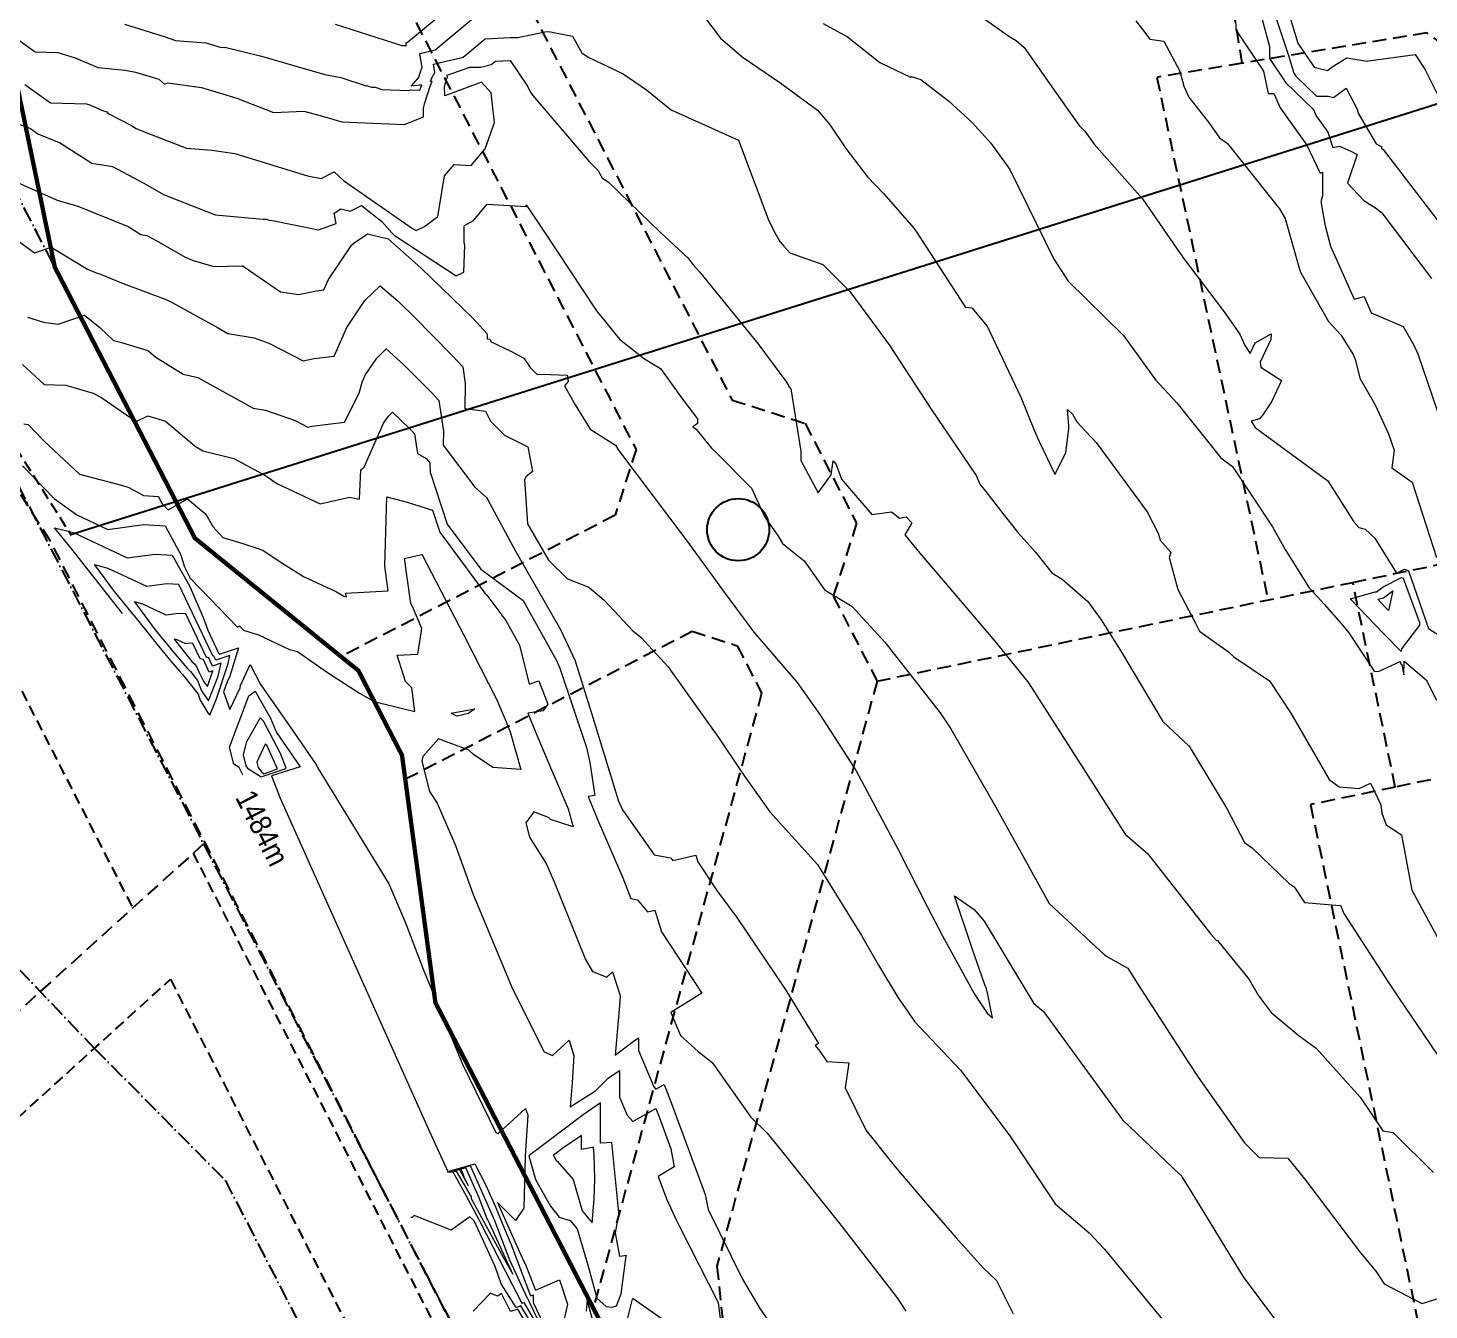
# Model space of a CAD drawing. Header units: metres. Extents: x 5688 to 19740, y -52 to 3406.
# Drawn here: x 7277.3 to 7601.2, y 625 to 921.3 of the extents above; entities that cross this region are included whole.
import ezdxf
from ezdxf.enums import TextEntityAlignment as Align

# ---------------------------------------------------------------- set-up
doc = ezdxf.new("R2010")
doc.units = ezdxf.units.M
for name, pattern in [('ACAD_ISO10W100', [18, 12, -3, 0, -3]), ('DASHED', [19.05, 12.7, -6.35]), ('HIDDEN', [9.525, 6.35, -3.175])]:
    doc.linetypes.add(name, pattern=pattern)
for name, color, linetype in [('CENTRELINES', 7, 'Continuous'), ('Contours', 7, 'Continuous'), ('LINES', 7, 'Continuous'), ('ONDERVERDELING', 7, 'Continuous'), ('PAD', 7, 'Continuous'), ('PLAASGEDEELTES', 7, 'Continuous'), ('PWV_RESERVES', 7, 'Continuous'), ('SERV', 7, 'Continuous'), ('SITE', 7, 'Continuous')]:
    doc.layers.add(name, color=color, linetype=linetype)
doc.styles.add('MM-STANDARD', font='', dxfattribs={"height": 1})
doc.styles.get('MM-STANDARD').set_extended_font_data('MM-STANDARD')

# ---------------------------------------------------------------- blocks, each defined once
blk = doc.blocks.new('CONTOURS-CG')
at = {"layer": 'Contours', "color": 253, "lineweight": 9, "true_color": 0xa1a3a5}
for points, elevation in [([(31384.04, -257.49), (31386.16, -264.35), (31389.87, -269.96), (31392.95, -270.7), (31394.03, -269.88), (31397.48, -267.8), (31402.1, -268.55), (31402.18, -268.56), (31402.43, -268.49), (31413.24, -266.97), (31415.46, -270.4), (31419.77, -279.02)], 1475), ([(31381.01, -258.48), (31383.97, -267.23), (31383.97, -267.23), (31385.23, -271.32), (31385.65, -272.02), (31390.42, -276.65), (31393.12, -276.61), (31394.4, -276.92), (31397.27, -274.75), (31399.86, -279.61), (31400.07, -280.5), (31400.18, -280.75), (31404.2, -287.67), (31405.58, -288.37), (31405.49, -288.67), (31405.83, -288.97), (31420.1, -307.51)], 1475.5), ([(31376.68, -254.32), (31379.54, -265.17), (31379.61, -267.9), (31382.91, -272.84), (31383.31, -273.51), (31389.74, -279.74), (31389.74, -279.75), (31390.34, -281.17), (31393.03, -284.94), (31393.03, -284.94), (31394.24, -288.52), (31395.77, -288.19), (31398.2, -289.24), (31399.86, -290.09), (31399.86, -290.09), (31397.62, -296.74), (31401.42, -300.76), (31404.33, -302.58), (31405.51, -303.6), (31417.04, -318.82)], 1476), ([(31371.67, -255.47), (31371.81, -261.33), (31371.81, -261.33), (31378.19, -270.87), (31379.23, -276), (31380.6, -275.99), (31382.03, -279.33), (31388.2, -287.99), (31391.25, -294.41), (31391.81, -294.17), (31391.86, -299.67), (31391.52, -300.7), (31391.49, -301.42), (31392.42, -306.58), (31393.7, -311.27), (31399.16, -323.55), (31401.46, -322.93), (31401.46, -322.93), (31403.07, -326.75), (31410.45, -329.89), (31412.85, -334.05), (31413.83, -336.17), (31419.65, -353.18)], 1476.5), ([(31348.67, -259.2), (31349.97, -260.89), (31351.92, -263.49), (31355.17, -263.94), (31355.17, -263.94), (31358.83, -270.85), (31359.8, -274.35), (31360.93, -276.89), (31365.71, -282.98), (31368.02, -286.25), (31369.84, -287.59), (31381.85, -302.67), (31383.17, -304.88), (31383.27, -305.19), (31386.32, -316.08), (31386.32, -316.08), (31386.72, -317.32), (31393.25, -328.71), (31396.03, -331.79), (31398.9, -336.32), (31399.37, -337.46), (31400.47, -341.83), (31400.47, -341.83), (31404, -347.95), (31407.12, -354.68), (31408.41, -358.46), (31407.89, -362.54), (31412.56, -365.88), (31418.18, -383.31)], 1477), ([(31310.81, -256.75), (31319.55, -262.91), (31320.98, -263.8), (31322.87, -265.42), (31333.13, -279.98), (31335.6, -283.41), (31336.85, -284.71), (31339.06, -287.71), (31350.21, -300.35), (31350.21, -300.35), (31358.91, -312.98), (31359.21, -313.39), (31359.63, -314.02), (31368.87, -326.19), (31372.7, -331.66), (31373.81, -334.14), (31375.1, -336.11), (31376.28, -333.66), (31379.98, -331.54), (31379.88, -332.92), (31377.41, -338.14), (31377.41, -338.14), (31377.59, -339.27), (31382.38, -342.33), (31380.05, -347.33), (31378.04, -350.27), (31377.24, -351.19), (31375.33, -351.79), (31376.25, -353.25), (31393.05, -365.52), (31399.05, -375.01), (31400.26, -376.34), (31401.71, -376.76), (31403.94, -378.8), (31408.96, -386.94), (31410.82, -385.97), (31411.69, -386.34), (31416.3, -399.7), (31426.9, -406.4)], 1477.5), ([(31163.56, -259.95), (31178.99, -264.94), (31180.03, -264.95), (31179.91, -264.3), (31180.2, -264.23), (31193.55, -253.12)], 1478), ([(31276.35, -259.81), (31281.99, -262.88), (31289.47, -268.83), (31289.47, -268.83), (31296.54, -272.25), (31296.56, -272.2), (31296.92, -272.19), (31298.99, -272.78), (31305.39, -277.69), (31310.84, -282.74), (31315.16, -287.52), (31319.53, -293.55), (31329.61, -314.14), (31333.02, -319.38), (31345.78, -331.98), (31353.2, -342.18), (31358.11, -347.55), (31368.32, -360.25), (31368.33, -360.27), (31371, -362.22), (31371.01, -362.22), (31380.29, -376.16), (31383.18, -381.44), (31388.78, -390.3), (31392.27, -394.14), (31396.49, -398.98), (31397.95, -400.67), (31403.8, -409.55), (31404.75, -409.63), (31409.75, -407.32), (31409.97, -407.88), (31410.18, -408.02), (31410.62, -410.4), (31410.67, -407.25), (31415.78, -411.54), (31418.18, -416.28)], 1478), ([(31114.82, -259.99), (31124.28, -262.93), (31126.61, -263.75), (31133.67, -264.31), (31137.16, -265.4), (31137.17, -265.4), (31138.04, -265.29), (31146.52, -267.39), (31151.82, -268.95), (31161.17, -271.65), (31164.88, -272.3), (31164.88, -272.3), (31170.68, -274.27), (31170.83, -274.2), (31171.97, -274.57), (31172.82, -274.58), (31172.82, -274.58), (31174.33, -275.08), (31180.47, -275.33), (31180.9, -275.2), (31183.16, -275.26), (31183.59, -274.11), (31183.08, -274.08), (31181.11, -274.3), (31182.81, -272.37), (31183.46, -270.53), (31183.7, -270.1), (31183.09, -266.78), (31186.67, -265.93), (31195.89, -258.25)], 1478.5), ([(31248.81, -258.13), (31252.67, -263.23), (31257.67, -267.53), (31266.38, -273.49), (31275.08, -279.9), (31277.83, -283.09), (31281.58, -288.73), (31286.64, -295.31), (31290.31, -299.1), (31297.43, -307.22), (31299.03, -309.67), (31309.21, -325.33), (31309.32, -325.42), (31310.75, -325.54), (31314.33, -329.81), (31322.05, -346.24), (31325.16, -353.87), (31326.33, -356.47), (31329.95, -364.03), (31330.02, -364.04), (31332.49, -359.03), (31333.15, -353.5), (31333.21, -352.81), (31332.87, -349.06), (31334.03, -350.12), (31335.04, -351.92), (31339.47, -356.69), (31351.29, -372.75), (31353.84, -377.69), (31354.33, -379.23), (31354.33, -379.24), (31356.73, -382.08), (31356.36, -383.3), (31358.41, -390.71), (31362.44, -398.44), (31363.42, -400.33), (31370.08, -405.06), (31371.32, -406.25), (31371.32, -406.25), (31379.58, -411.79), (31379.59, -411.8), (31384.52, -419.28), (31393.37, -434.59), (31395.71, -436.27), (31400.29, -436.67), (31402.89, -435.47), (31405.34, -440.42), (31405.52, -442.4), (31406.55, -445.11), (31410.12, -447.38), (31410.12, -447.38), (31412.49, -460.22), (31419.17, -472.53)], 1478.5), ([(31090.44, -263.68), (31094.21, -266.38), (31099.46, -266.53), (31103.45, -267.75), (31108.66, -269.99), (31108.68, -270), (31115, -270.6), (31117.36, -271.05), (31122.77, -272.73), (31124.05, -273.83), (31124.89, -273.53), (31132.68, -274.63), (31140.83, -277.12), (31149.29, -280.38), (31156.27, -280.11), (31160.11, -281.07), (31165.09, -282.53), (31179.58, -283.17), (31183.99, -281.39), (31183.98, -279.46), (31184.22, -278.44), (31185.55, -274.34), (31185.95, -273.28), (31185.62, -273.26), (31185.92, -272.41), (31186.62, -271.17), (31186.27, -269.26), (31193.13, -267.64), (31198.23, -263.39), (31198.24, -263.39), (31204.01, -263.09), (31205.77, -263.1), (31212.01, -261.79), (31212.92, -261.71), (31218.42, -262.75), (31220.55, -266.64), (31222.02, -267.65), (31230.17, -271.44), (31230.17, -271.44), (31235.55, -275.17), (31241.32, -279.89), (31241.35, -279.9), (31256.81, -286.77), (31256.82, -286.79), (31263.84, -305.45), (31265.41, -308.64), (31266.38, -310.24), (31267.25, -311.32), (31268.69, -312.88), (31276.31, -315.51), (31282.51, -321.76), (31287.81, -328.91), (31291.66, -334.14), (31301.38, -349.02), (31311.78, -364.3), (31312.61, -366.32), (31312.61, -366.32), (31314, -368.03), (31317.94, -373.08), (31321.39, -377.47), (31325.47, -382.06), (31329.28, -386.79), (31331.65, -388.29), (31337.56, -393.48), (31340.63, -397.7), (31345.12, -404.8), (31354.92, -421.17), (31361.03, -426.91), (31369.7, -441.29), (31373.76, -449.14), (31375.66, -450.49), (31384.09, -458.63), (31384.09, -458.63), (31385.29, -459.44), (31387.63, -463), (31395.83, -463.7), (31396.02, -463.62), (31396.76, -465.55), (31407.08, -481.52), (31409.56, -485.26), (31421.12, -502.23)], 1479), ([(31091.78, -273.91), (31097.76, -278.19), (31106.06, -278.43), (31106.8, -278.65), (31109.73, -279.92), (31110.76, -280.28), (31111.09, -280.63), (31116.42, -283.45), (31117.56, -284.11), (31119.99, -285.07), (31129.16, -288.63), (31135, -289.15), (31140.38, -289.91), (31157.13, -295.03), (31160.28, -295.65), (31163.28, -294.16), (31165.45, -296.11), (31181.46, -307.19), (31182.25, -307.7), (31184.21, -306.77), (31187.26, -304.46), (31188.83, -295.05), (31191.06, -292.42), (31194.97, -292.66), (31198.2, -288.81), (31200.41, -282.75), (31199.6, -275.87), (31197.36, -273.43), (31188.88, -276.52), (31188.86, -274.36), (31189.26, -272.74), (31189.54, -272.23), (31189.45, -271.74), (31194.67, -269.9), (31197.23, -269.91), (31199.59, -269.35), (31200.58, -268.52), (31203.98, -268.35), (31208.05, -274.35), (31208.57, -275.5), (31209.16, -276.43), (31222.21, -291.69), (31222.24, -291.72), (31224.33, -293.78), (31224.69, -294.44), (31225.27, -295.5), (31225.27, -295.51), (31226.73, -296.51), (31238.69, -308.05), (31245.19, -314.11), (31246.33, -315.59), (31247.81, -317.28), (31261.28, -333.78), (31267.91, -342.78), (31268.47, -343.71), (31268.47, -343.72), (31268.92, -344.27), (31271.2, -358.72), (31271.23, -359.06), (31271.22, -360.82), (31275.2, -368.35), (31278.26, -364.2), (31278.71, -360.92), (31279.35, -361.79), (31280.63, -365.15), (31280.63, -365.16), (31287.62, -373.32), (31292.21, -372.7), (31293.99, -374.17), (31293.99, -374.17), (31294.73, -374.02), (31295.57, -373.86), (31295.58, -373.86), (31296.89, -375.28), (31295.23, -378.04), (31298.75, -382.26), (31309.04, -394.4), (31313.42, -399.52), (31316.43, -403.06), (31323.22, -411.45), (31323.66, -412), (31324.51, -413.35), (31336.59, -432.14), (31346.23, -447.24), (31351.34, -451.72), (31365.99, -470.36), (31367.25, -471.78), (31367.54, -471.84), (31367.54, -471.84), (31374.88, -480.87), (31376.95, -484.44), (31379.94, -488.43), (31386.45, -493.85), (31390.35, -496.71), (31400.54, -508), (31405.77, -515.82), (31408.16, -516.18), (31417.49, -525.42)], 1479.5), ([(31084.36, -281), (31092.54, -283.85), (31093.12, -284.14), (31094.82, -285.37), (31094.83, -285.37), (31099.32, -287.22), (31099.84, -287.31), (31107.31, -292.14), (31112.08, -292.91), (31119.29, -296.73), (31123.86, -299.36), (31133.62, -303.22), (31135.88, -304.1), (31146.92, -305.09), (31147.76, -305.05), (31148.34, -305.35), (31148.69, -305.26), (31159.71, -307.54), (31159.71, -307.54), (31163.76, -306.1), (31163.35, -303.67), (31164.83, -302.69), (31166.99, -303.2), (31169.62, -301.9), (31174.36, -305.6), (31176.62, -308.23), (31177.38, -308.92), (31177.63, -309.09), (31191.54, -318.19), (31193.33, -317.34), (31193.5, -311.06), (31193.38, -310.51), (31193.4, -306.6), (31193.46, -306.53), (31195.5, -305.39), (31198.72, -301.59), (31207.67, -302.13), (31207.72, -301.74), (31208.04, -302.18), (31211.95, -308.06), (31223.85, -326.04), (31224.7, -327.21), (31224.71, -327.21), (31229.3, -332.84), (31235.09, -337.37), (31238.77, -339.59), (31243.83, -346.7), (31247.35, -351.26), (31247.32, -352.27), (31246.23, -353.08), (31246.98, -353.64), (31250.55, -357.97), (31251.66, -359.03), (31259.79, -367.24), (31262.87, -373.96), (31265.88, -378.16), (31266.94, -380.07), (31272, -384.04), (31276.8, -390.8), (31276.81, -390.8), (31282.97, -394.54), (31290.6, -402.87), (31303.46, -419.19), (31305.93, -422.86), (31315.91, -440.29), (31319.4, -446.52), (31328.61, -463.24), (31341.4, -475.11), (31342.1, -475.61), (31346.81, -478.22), (31346.82, -478.23), (31349, -481.65), (31360.84, -500.05), (31363.07, -503.4), (31373.8, -518.58), (31377.21, -521.95), (31383.81, -522.1), (31383.81, -522.1), (31387.94, -527.33), (31400.63, -544.06), (31400.64, -544.06), (31404.17, -548.25), (31404.17, -548.27), (31406.08, -551.19), (31414.79, -555.76), (31419.88, -554.23)], 1480), ([(31089.37, -296.28), (31099.27, -300.66), (31104.02, -302.06), (31115.69, -306.77), (31118.58, -308.63), (31118.59, -308.64), (31120.01, -308.87), (31122.16, -310.01), (31128.86, -313.87), (31128.88, -313.88), (31130.69, -314.64), (31135.47, -316.04), (31142.1, -315.87), (31142.3, -315.88), (31142.31, -315.92), (31150.91, -321.83), (31155.09, -322.52), (31159.27, -321.61), (31160.93, -321.41), (31162.01, -319), (31167.41, -310.97), (31167.71, -310.89), (31167.68, -310.69), (31171.05, -308.46), (31175.79, -309.58), (31183.4, -316.4), (31195.35, -327.97), (31198.64, -331.49), (31198.72, -331.99), (31198.71, -332.74), (31199.32, -332.83), (31199.63, -333.43), (31204.17, -335.55), (31207.17, -337.17), (31208.64, -339.36), (31210.26, -340.98), (31211.4, -340.89), (31217.22, -341.12), (31217.44, -342.59), (31216.59, -343.6), (31219, -348.01), (31222.51, -353.58), (31228.35, -357.34), (31228.94, -358.27), (31229.26, -358.74), (31244.83, -379.44), (31253.47, -391.31), (31260.35, -400.56), (31270.39, -412.15), (31270.39, -412.15), (31275.6, -419.59), (31284.04, -432.63), (31293.79, -450.9), (31300.41, -463.94), (31303.96, -470.73), (31311.37, -484.24), (31314.29, -488.59), (31315.54, -489.68), (31314.46, -484.28), (31314.11, -483.02), (31313.79, -482.08), (31310.75, -473.44), (31306.74, -461.53), (31311.29, -464.67), (31313.61, -467.33), (31321.29, -480.14), (31325.12, -486.36), (31327.34, -488.27), (31345.56, -513.25), (31358.84, -525.94), (31359.12, -526.1), (31359.48, -526.66), (31361.61, -530.15), (31372.84, -548.59), (31373.7, -549.86), (31373.72, -549.89), (31380.94, -559.57)], 1480.5), ([(31087.11, -307.79), (31094.01, -312.86), (31097.92, -311.54), (31106.25, -316.6), (31108.28, -317.5), (31109.26, -317.78), (31114.56, -319.92), (31124.22, -323.54), (31124.24, -323.54), (31125.68, -324.22), (31136.32, -330.14), (31138.76, -331.47), (31144.79, -332.53), (31148.19, -333.71), (31156.16, -337.82), (31158.73, -337.27), (31163.3, -336.72), (31166.26, -330.08), (31170.44, -323.87), (31173.92, -320.44), (31178.11, -324.02), (31182.01, -327.9), (31185.89, -331.8), (31190.66, -336.65), (31193.07, -339.22), (31193.64, -343.05), (31193.56, -348.81), (31198.3, -349.47), (31199.45, -351.75), (31202.71, -354.97), (31208.1, -357.7), (31209.17, -363.38), (31207.67, -364.55), (31207.29, -365.28), (31208, -375.48), (31212.9, -383.87), (31217.25, -388.24), (31222.22, -390.11), (31225.76, -393.16), (31232.37, -400.2), (31232.37, -400.2), (31234.25, -401.71), (31234.25, -401.71), (31240.48, -408.47), (31252.14, -424.88), (31257.19, -432.36), (31258.21, -433.81), (31261.22, -438.03), (31264.04, -442.05), (31264.05, -442.06), (31275.07, -454.23), (31275.07, -454.23), (31285.25, -470.63), (31289.16, -477.56), (31293.72, -485.11), (31295.84, -488.17), (31297.49, -490.51), (31308.12, -501.81), (31319.54, -517.01), (31330.04, -532.67), (31337.84, -539.43), (31341.42, -543.18), (31355.47, -560.17)], 1481), ([(31092.39, -327.69), (31096.08, -328.9), (31099.5, -329.31), (31105.57, -327.23), (31109.24, -330.21), (31112.27, -333.12), (31114.16, -333.61), (31120.22, -335.41), (31122.06, -336.97), (31128.42, -340.86), (31131.83, -341.7), (31138.86, -345.61), (31144.58, -348.73), (31147.46, -349.23), (31154.29, -351.61), (31157.23, -353.13), (31158.18, -352.92), (31165.67, -352.02), (31169.08, -345.29), (31169.81, -342.72), (31170.5, -341.16), (31173.15, -337.23), (31175.36, -335.05), (31179.45, -338.74), (31183.33, -342.64), (31185.97, -345.32), (31187.49, -346.96), (31188.56, -354.11), (31188.52, -357.3), (31195.84, -367), (31198.45, -369.31), (31198.6, -369.39), (31198.58, -369.43), (31198.74, -369.79), (31205.18, -381.67), (31215.61, -399.94), (31219, -407.18), (31219, -407.18), (31223.16, -420.23), (31229.02, -439.63), (31229.98, -441.6), (31229.98, -441.6), (31237.34, -451.98), (31241.09, -452.69), (31241.63, -453.32), (31246.93, -452.12), (31247.39, -453.65), (31251.77, -460.25), (31256.38, -466.52), (31267.61, -483.08), (31275.28, -495.64), (31274.53, -496.12), (31275.57, -497.39), (31277.25, -499.77), (31282.34, -500.11), (31281.49, -505.86), (31286.32, -515.74), (31293.06, -524.17), (31300.02, -532.42), (31307.14, -540.55), (31313.36, -547.52), (31316.42, -550.44), (31316.43, -550.45), (31320.27, -558.13)], 1481.5), ([(31091.28, -338.63), (31096.23, -343.26), (31101.3, -343.43), (31107.61, -345.27), (31109.35, -346.25), (31117.56, -351.83), (31120.23, -350.55), (31124.34, -351.77), (31131.17, -357.53), (31132.92, -358.61), (31140.15, -360.39), (31141.39, -361.08), (31147.53, -364.42), (31149.96, -366.07), (31150.4, -366.35), (31151.22, -366.74), (31160.08, -370.85), (31166.86, -369.36), (31169.17, -369.83), (31169.49, -363.03), (31170.23, -362.4), (31174.75, -352.24), (31175.87, -350.58), (31176.8, -349.67), (31180.76, -353.48), (31181.28, -354), (31181.92, -354.69), (31182.59, -359.21), (31182.59, -359.21), (31184.61, -360.43), (31185.41, -361.36), (31185.48, -363.56), (31189.46, -375.59), (31197.2, -385.95), (31207, -393.22), (31207, -393.22), (31214.73, -407.11), (31215.48, -408.87), (31221.63, -427.24), (31222.45, -430.68), (31223.6, -438.3), (31222.03, -438.52), (31224.14, -443.6), (31224.53, -444.51), (31230.06, -457.35), (31230.07, -457.36), (31231.94, -462.14), (31233.44, -462.42), (31235.77, -465.16), (31235.78, -465.16), (31237.47, -464.78), (31238.96, -469.82), (31248.36, -483.96), (31241.18, -488.45), (31241.18, -488.45), (31243.39, -493.76), (31247.51, -497.5), (31250.71, -500.03), (31251.13, -500.54), (31259.65, -512.66), (31259.66, -512.66), (31263.39, -516.3), (31266.75, -520.41), (31280.2, -537.34), (31293.48, -554.41), (31295.48, -557.47)], 1482), ([(31091.59, -352.35), (31092.54, -352.54), (31096.21, -356.28), (31104.47, -364.04), (31114.17, -366.56), (31115.86, -367.06), (31119.25, -368.96), (31119.26, -368.96), (31122.67, -369.14), (31123.44, -370.76), (31124.9, -372.27), (31129.42, -369.7), (31129.42, -369.7), (31133.64, -373.29), (31135.29, -376.12), (31137.58, -378.63), (31142.2, -380.08), (31146.8, -381.55), (31150.84, -384.3), (31156.2, -387.67), (31163.83, -391.25), (31165.55, -392.23), (31166.17, -392.38), (31165.9, -391.53), (31175.8, -390.99), (31175.03, -385.32), (31175.52, -369.26), (31180.18, -370.45), (31186.02, -372.34), (31187.71, -377.46), (31198.15, -391.49), (31198.6, -392.02), (31202.97, -397.87), (31206.17, -403.56), (31208.44, -412.58), (31210.61, -411.79), (31212.68, -417.18), (31211.67, -418.75), (31208.09, -419.25), (31210.16, -424.33), (31213.78, -432.89), (31213.79, -432.9), (31217.43, -441.35), (31218.6, -445.53), (31213.34, -443.88), (31212.84, -443.37), (31209.48, -442.11), (31207.62, -444.6), (31208.48, -447.95), (31212.34, -454.02), (31214.17, -458.27), (31221.46, -476.21), (31223.08, -478.96), (31226.36, -480.31), (31227.69, -479.1), (31229.38, -484.34), (31229.43, -484.77), (31229.3, -486.83), (31228.29, -498.32), (31232.44, -495.18), (31233.66, -494.33), (31233.68, -497.23), (31237.19, -505.64), (31237.67, -506.17), (31239.61, -505.07), (31241.57, -510.15), (31241.63, -510.3), (31241.64, -510.35), (31249.08, -530.57), (31249.76, -534.03), (31249.76, -534.04), (31257.7, -550.11), (31261.77, -556.89), (31272.75, -572.69)], 1482.5), ([(31091.22, -362.09), (31098.61, -369.64), (31103.8, -373.38), (31110.99, -376.78), (31119.21, -375.67), (31124.26, -375.94), (31127.84, -382.65), (31128.67, -385.25), (31130.02, -388.09), (31140.98, -399.36), (31141.46, -399.09), (31142.34, -400.05), (31145.79, -401.13), (31153, -404.57), (31153, -404.57), (31154.83, -405), (31161.8, -409.9), (31169.17, -414.68), (31172.53, -416.6), (31182, -418.91), (31181.24, -413.38), (31179.78, -411.91), (31177.88, -405.88), (31182.63, -405.62), (31183.59, -399.69), (31181.4, -394.58), (31181.04, -393.95), (31179.61, -383.52), (31183.53, -382.6), (31183.64, -382.55), (31184.08, -383.42), (31184.76, -384.74), (31193.31, -401.24), (31200.93, -416.22), (31203.05, -421.29), (31204.03, -423.56), (31204.03, -423.57), (31206.47, -432.28), (31200.01, -431.86), (31195.52, -428.79), (31194.47, -427.8), (31187.45, -425.17), (31183.8, -429.31), (31183.58, -430.35), (31185.38, -437.34), (31187.12, -440.08), (31191.34, -449.87), (31195.49, -461.16), (31204.56, -483.03), (31211.9, -497.58), (31213.8, -498.37), (31217.64, -494.88), (31218.74, -498.48), (31218.37, -504.72), (31217.88, -510.3), (31223.74, -506.57), (31226.51, -503.77), (31226.67, -503.64), (31229.27, -501.85), (31229.3, -508.01), (31231.05, -512.19), (31232.36, -513.64), (31237.69, -510.63), (31238.43, -512.56), (31241.15, -519.95), (31241.96, -524.12), (31238.25, -526.38), (31238.25, -526.39), (31240.18, -531.54), (31242.47, -536.55), (31243.2, -538.12), (31252.08, -555.49), (31253.92, -570.4)], 1483), ([(31249.25, -566.42), (31232.44, -554.62), (31232.2, -554.73), (31230.54, -561.48)], 1483), ([(31225.2, -567.59), (31222.33, -556.79), (31221.78, -554.94), (31221.55, -557.52)], 1483), ([(31114.41, -396.25), (31102.41, -381.06), (31098.67, -376.41), (31103.08, -377.53), (31115.49, -383.39), (31121.91, -382.53), (31125.85, -382.73), (31129.92, -389.98), (31133.03, -397.13), (31134.09, -400.11), (31136.61, -405.41), (31136.82, -405.64), (31141.17, -404.18), (31139.17, -410.72), (31138.54, -411.99), (31137.76, -414.31), (31139.17, -418.39), (31141.63, -413.23), (31141.62, -413.05), (31143.92, -408.03), (31146.23, -412.51), (31147.07, -413.72), (31154.02, -423.67), (31159.24, -431.32), (31159.22, -431.33), (31159.29, -431.49), (31159.44, -431.8), (31175.97, -458.75), (31175.97, -458.75), (31179.84, -467.74), (31183.86, -478.48), (31193.02, -500.44), (31200.72, -516.21), (31201.24, -516.42), (31207.59, -510.66), (31208.06, -512.2), (31207.49, -521.69), (31207.15, -533.73), (31205.26, -536.58), (31201.1, -532.38), (31204.05, -539.19), (31206.78, -545.18), (31207.69, -547.07), (31207.82, -547.37), (31209.84, -552.66), (31215.42, -550.26), (31217.25, -555.86), (31216.05, -561.33)], 1483.5), ([(31207.09, -559.29), (31205.78, -557.06), (31204.11, -557.61), (31201.97, -553.44), (31201.12, -554.06), (31200.34, -553.75), (31199.42, -553.38), (31199.42, -553.39), (31195.44, -557.51)], 1483.5), ([(31111.07, -385.79), (31107.9, -384.99), (31112.45, -391.12), (31118.04, -398.03), (31122.42, -403.4), (31125.59, -407.23), (31127.55, -409.54), (31128.27, -410.31), (31128.34, -410.4), (31131.88, -414.88), (31132.36, -416.23), (31134.11, -419.18), (31134.54, -419.76), (31136.14, -415.96), (31138.82, -407.78), (31139.19, -405.95), (31135.95, -407.04), (31135.95, -407.04), (31135.53, -406.08), (31135.27, -406.03), (31127.44, -389.53), (31124.61, -389.38), (31119.99, -390), (31111.07, -385.79)], 1484), ([(31404.35, -391.2), (31404.35, -391.2), (31405.87, -390.08), (31405.88, -390.07), (31410.09, -387.87), (31410.47, -388.04), (31414.25, -398.28), (31414.23, -398.95), (31410.13, -404.37), (31410, -404.99), (31406.14, -401.07), (31405.99, -400.91), (31398.28, -392.89), (31398.28, -392.84), (31404.04, -391.23), (31404.35, -391.2), (31404.35, -391.2)], 1478), ([(31405.91, -392.6), (31405.91, -392.6), (31408.05, -391.01), (31407.1, -395.51), (31406.26, -394.65), (31404.63, -392.95), (31405.91, -392.6)], 1478.5), ([(31119.06, -394.05), (31117.13, -393.56), (31121.94, -400.01), (31126.54, -405.61), (31129.26, -408.81), (31130.07, -409.64), (31131.71, -411.68), (31132.4, -413.51), (31132.54, -413.92), (31132.95, -414.6), (31134.29, -416.43), (31136.53, -410.72), (31137.22, -407.72), (31135.17, -408.41), (31134.34, -406.48), (31134.06, -406.43), (31133.8, -406.38), (31133.8, -406.38), (31129.03, -396.33), (31127.31, -396.24), (31124.5, -396.62), (31119.06, -394.05)], 1484.5), ([(31127.05, -402.31), (31126.36, -402.13), (31130.39, -407.35), (31130.99, -407.89), (31131.58, -408.63), (31131.99, -409.72), (31133.22, -411.99), (31134.03, -413.09), (31135.24, -409.49), (31134.39, -409.77), (31133.14, -406.87), (31132.33, -406.73), (31130.62, -403.13), (31130.62, -403.13), (31130.01, -403.09), (31129, -403.23), (31127.05, -402.31)], 1485), ([(31142.22, -433.56), (31141.36, -431.86), (31140.12, -431.07), (31140.09, -431.02), (31139.11, -427.16), (31143.62, -415.26), (31145.06, -414.17), (31148.62, -420.39), (31149.73, -423.23), (31150, -423.75), (31155.49, -431.71), (31148.86, -433.77), (31150.8, -438.93), (31185.35, -515.97), (31189.58, -525.23), (31189.59, -525.23), (31195.86, -523.48), (31198.41, -528.36), (31200.58, -533.42), (31202.7, -538.49), (31204.15, -541.98), (31208.72, -553.96), (31209.34, -553.7), (31209.35, -555.47), (31212.52, -562.15)], 1484), ([(31209.29, -561), (31206.46, -556.3), (31205.95, -556.47), (31205.41, -556.64), (31205.41, -556.64), (31201.95, -551.16), (31200.57, -547.21), (31195.68, -536.62), (31194.65, -535.69), (31190.35, -538.8), (31181.79, -535.4), (31181.79, -535.4), (31181.35, -535.85), (31181.01, -535.88), (31181.01, -535.88), (31181.01, -535.88)], 1484), ([(31142.93, -431.41), (31143.3, -431.96), (31146.4, -433.96), (31151.78, -432.18), (31152.23, -432.01), (31150.87, -428.57), (31146.96, -421.15), (31146.21, -420.32), (31142.94, -426.01), (31142.29, -428.88), (31142.93, -431.41)], 1484.5), ([(31190.4, -419.29), (31190.4, -419.29), (31195.82, -418.25), (31194.37, -419.37), (31191.78, -419.99), (31191.01, -419.68), (31190.4, -419.29)], 1483.5), ([(31145.78, -431.81), (31146.48, -432.86), (31147.09, -433.26), (31148.15, -432.91), (31150.25, -432.1), (31147.75, -426.7), (31147.35, -426.47), (31145.47, -430.59), (31145.78, -431.81)], 1485), ([(31220.91, -512.11), (31208.33, -521.63), (31209.88, -527.09), (31213.32, -533.27), (31215.32, -535.77), (31217.87, -536.57), (31219.53, -538.48), (31222.03, -547.09), (31224.04, -554.54), (31226.19, -556.44), (31227.62, -556.6), (31228.59, -556.25), (31229.66, -553.51), (31230.86, -544.73), (31230.86, -544.73), (31230.89, -544.66), (31230.43, -544.7), (31229.4, -544.9), (31228.38, -539.43), (31229.13, -535.14), (31229.12, -534.73), (31227.49, -518.51), (31224.95, -518.68), (31224.92, -518.68), (31224.88, -509.37), (31220.91, -512.11)], 1483.5), ([(31215.15, -520.58), (31214, -521.44), (31214.64, -522.73), (31214.87, -522.8), (31218.61, -527.1), (31220.69, -534.28), (31222.95, -537.06), (31223.45, -531.58), (31223.55, -526.88), (31223.4, -521.31), (31223.24, -519.66), (31223.23, -519.65), (31222.97, -519.66), (31220.5, -520.16), (31220.49, -516.89), (31215.96, -520.01), (31215.15, -520.58)], 1484), ([(31189.53, -525.39), (31189.53, -525.39), (31190.75, -525.33), (31193.87, -530.88), (31196.84, -536.47), (31197.02, -536.81), (31204.36, -551.22), (31206.71, -555.68), (31207.15, -555.54), (31209.3, -559.21), (31212.67, -565.11), (31214.15, -567.49), (31211.2, -561.08), (31208.55, -555.56), (31208.08, -554.65), (31208.05, -554.61), (31203.97, -545.74), (31200.48, -536.59), (31194.8, -523.92), (31189.53, -525.39)], 1484.5), ([(31190.89, -525.15), (31190.89, -525.15), (31191.55, -525.12), (31194.96, -531.1), (31195.03, -531.48), (31196.92, -535.04), (31202.45, -545.2), (31204.62, -548.99), (31201.73, -542.54), (31199.2, -537.17), (31198.82, -536.41), (31198.69, -536.14), (31196.8, -531.19), (31193.74, -524.35), (31190.89, -525.15)], 1485), ([(31192.26, -524.91), (31192.26, -524.91), (31192.35, -524.9), (31194.29, -528.44), (31193.41, -526.53), (31193.13, -525.8), (31192.68, -524.79), (31192.26, -524.91)], 1485.5)]:
    blk.add_lwpolyline(points, dxfattribs=dict(at, elevation=elevation))
at = {"layer": 'Contours', "color": 253, "true_color": 0xa1a3a5, "style": 'MM-STANDARD', "width": 0.9}
blk.add_text('1484m', height=5, rotation=296.8003, dxfattribs=at).set_placement((31146.73, -445.82, 1484.05), align=Align.MIDDLE)

msp = doc.modelspace()

# ---------------------------------------------------------------- linework, layer by layer
at = {"layer": 'CENTRELINES', "color": 251, "linetype": 'ACAD_ISO10W100', "ltscale": 0.3, "true_color": 0x636466, "flags": 128}
msp.add_lwpolyline([(5688.805, 3103.893), (5948.409, 2861.028), (5991.976, 2819.703), (6036.694, 2774.403), (6105.899, 2695.952), (6161.525, 2623.912), (6196.729, 2571.239), (6229.17, 2521.008), (6802.209, 1622.221), (6978.978, 1344.418), (7091.058, 1161.872), (7184.897, 989.621), (7296.815, 773.514), (7348.564, 673.441), (7490.381, 399.383)], dxfattribs=at)
at = {"layer": 'LINES', "color": 251, "linetype": 'HIDDEN', "ltscale": 0.5, "true_color": 0x636466}
msp.add_line((7317.914, 732.712), (7206.038, 631.571), dxfattribs=at)
for points in [[(7585.524, 1151.188), (7404.476, 1058.255), (7392.057, 1044.149), (7370.847, 983.836), (7371.968, 967.572), (7440.124, 835.332), (7456.962, 829.948), (7468.874, 806.837), (7463.489, 789.999), (7473.618, 770.347), (7436.588, 635.111), (7437.955, 622.142), (7449.937, 598.971), (7471.437, 589.045), (7644.427, 629.28)], [(7608.757, 914.434), (7600.713, 920.204), (7558.052, 913.181), (7550.617, 958.345), (7593.278, 965.368), (7599.048, 973.412), (7579.025, 1095.039)], [(7366.669, 1049.79), (7367.186, 1048.783), (7345.551, 987.263), (7347.382, 960.705), (7417.902, 823.879), (7413.044, 808.688), (7349.764, 776.073)], [(7437.541, 568.298), (7406.403, 561.056), (7282.475, 802.72), (7184.986, 956.527), (7225.88, 977.518)], [(7558.052, 913.181), (7538.296, 909.929), (7564.017, 789.113)], [(7634.194, 754.331), (7593.421, 745.867), (7583.6, 793.178), (7624.695, 801.709)], [(7473.618, 770.347), (7583.6, 793.178)], [(7364.613, 747.726), (7430.865, 781.872), (7441.267, 778.546), (7446.932, 767.553), (7408.049, 625.547)], [(7593.421, 745.867), (7573.838, 741.802), (7599.371, 618.8)]]:
    msp.add_lwpolyline(points, dxfattribs=at)
at = {"layer": 'ONDERVERDELING', "color": 251, "linetype": 'Continuous', "true_color": 0x636466}
msp.add_circle((7441.51, 805.359), 7.19, dxfattribs=at)
at = {"layer": 'PAD', "color": 251, "linetype": 'Continuous', "true_color": 0x636466}
msp.add_lwpolyline([(7283.596, 865.623), (7269.23, 934.923), (7274.725, 957.013), (7256.04, 992.381), (7235.21, 999.315), (7182.159, 1059.25)], dxfattribs=at)
at = {"layer": 'PLAASGEDEELTES', "color": 251, "linetype": 'Continuous', "true_color": 0x636466}
msp.add_line((7287.22, 804.215), (7611.112, 906.342), dxfattribs=at)
at = {"layer": 'PWV_RESERVES', "color": 251, "linetype": 'ACAD_ISO10W100', "ltscale": 0.3, "true_color": 0x636466}
for points in [[(7524.892, 399.383), (7371.507, 695.993), (7363.777, 753.224), (7353.711, 772.756), (7315.896, 803.392), (7212.381, 1003.63), (7117.791, 1177.117), (7004.763, 1361.337), (6828.202, 1638.928), (6258.189, 2536.097), (6238.218, 2593.021), (6245.772, 2615.119), (6291.889, 2655.461), (6417.26, 2717.109), (6555.092, 2787.485), (6655.825, 2857.808), (6797.535, 2974.863), (6886.03, 3059.837), (6936.23, 3119.259), (7139.492, 3359.193)], [(5689.306, 3061.339), (5927.211, 2838.695), (5970.324, 2797.787), (6014.066, 2753.46), (6082.013, 2676.408), (6136.361, 2605.998), (6170.832, 2554.402), (6203.083, 2504.447), (6775.916, 1605.637), (6952.488, 1328.036), (7063.986, 1146.366), (7157.256, 975.09), (7266.569, 763.921), (7275.129, 703.82), (7292.696, 685.446), (7322.89, 654.971), (7455.093, 399.383)]]:
    msp.add_lwpolyline(points, dxfattribs=at)
at = {"layer": 'SERV', "color": 251, "linetype": 'DASHED', "ltscale": 0.2, "true_color": 0x636466}
for p, q in [((7196.94, 946.65), (7287.275, 804.127)), ((7261.976, 795.192), (7301.465, 717.958)), ((7485.061, 399.383), (7315.549, 730.564)), ((7167.827, 572.088), (7310.244, 701.427)), ((7310.244, 701.427), (7464.84, 399.383))]:
    msp.add_line(p, q, dxfattribs=at)
at = {"layer": 'SITE', "color": 251, "linetype": 'HIDDEN', "ltscale": 0.5, "true_color": 0x636466, "const_width": 1}
msp.add_lwpolyline([(7283.509, 866.042), (7269.23, 934.923), (7274.725, 957.013), (7255.783, 992.867), (7366.582, 1049.74), (7207.92, 1358.849), (7872.637, 1467.487), (7913.848, 1215.042), (8244.292, 1269.046), (8286.282, 1016.686), (7954.708, 962.495), (7938.189, 959.797), (7944.711, 624.137), (7956.213, 541.746), (7841.773, 540.956), (7738.993, 535.306), (7706.393, 529.766), (7682.263, 625.216), (7437.541, 568.298), (7371.507, 695.993), (7363.777, 753.224), (7353.711, 772.756), (7315.896, 803.392)], close=True, dxfattribs=at)

# ---------------------------------------------------------------- block references
at = {"layer": 'Contours', "color": 215, "linetype": 'Continuous', "true_color": 0xa953a0}
msp.add_blockref('CONTOURS-CG', (-23815.222, 1182.208), dxfattribs=at)

doc.saveas('drawing.dxf')
